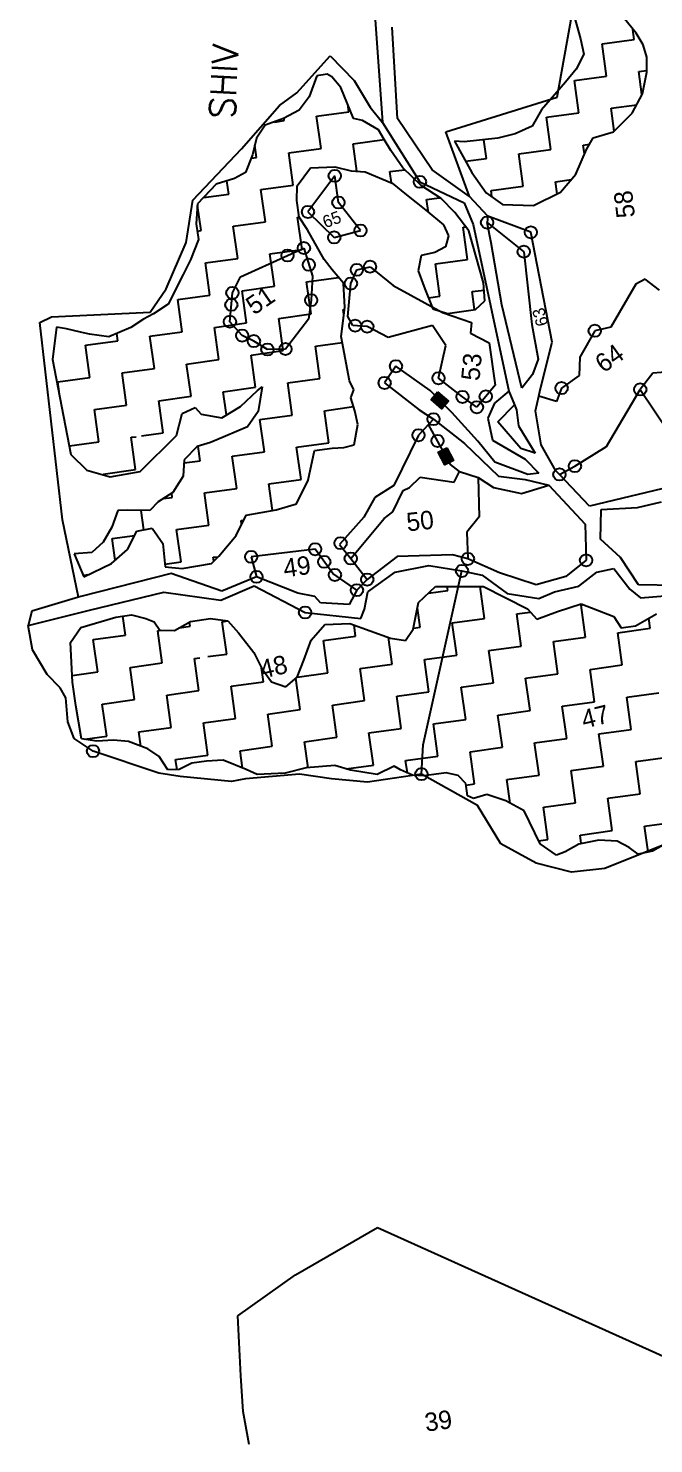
# Model space of a CAD drawing. Header units: metres. Extents: x 319402 to 322645, y 1847838 to 1853811.
# Drawn here: x 321122 to 321751, y 1851669 to 1853093 of the extents above; entities that cross this region are included whole.
import ezdxf

# ---------------------------------------------------------------- set-up
doc = ezdxf.new("R2010")
doc.units = ezdxf.units.M
doc.header["$LTSCALE"] = 0.3
for name, color, linetype in [('OFF', 1, 'Continuous'), ('POLY_HATCH', 12, 'Continuous'), ('POLY_PARCEL', 6, 'Continuous'), ('POLY_ROAD', 30, 'Continuous'), ('TEXT_MAPOUT', 7, 'Continuous'), ('TEXT_PARCEL', 7, 'Continuous'), ('V_BOUND_LINE', 7, 'Continuous')]:
    doc.layers.add(name, color=color, linetype=linetype)
doc.styles.get("Standard").update_dxf_attribs({"font": 'simplex.shx'})
doc.styles.add('TEXT_MAP', font='')
doc.styles.get('TEXT_MAP').set_extended_font_data('Kruti Dev 050')

msp = doc.modelspace()

# ---------------------------------------------------------------- hatches: boundary and pattern name
for points in [[(321537.7, 1852710.2), (321544.2, 1852717.7), (321533.4, 1852727.1), (321526.9, 1852719.6)], [(321540.7, 1852653.6), (321549.5, 1852658.2), (321542.8, 1852670.9), (321534, 1852666.3)]]:
    msp.add_hatch(color=256).paths.add_polyline_path(points)

# ---------------------------------------------------------------- linework, layer by layer
for points in [[(321533.4, 1852727.1), (321544.2, 1852717.7), (321537.7, 1852710.2), (321526.9, 1852719.6)], [(321542.8, 1852670.9), (321549.5, 1852658.2), (321540.7, 1852653.6), (321534, 1852666.3)]]:
    msp.add_lwpolyline(points, close=True)
for centre in [(321429.9, 1852944.4), (321515.6, 1852938.4), (321433.6, 1852917.6), (321403, 1852908.1), (321583.1, 1852897.4), (321429.4, 1852882.5), (321455.8, 1852889.4), (321627.2, 1852887.6), (321398.9, 1852871.8), (321620, 1852868.1), (321382.4, 1852864.3), (321403.9, 1852855), (321465.4, 1852853), (321452.1, 1852849.8), (321327, 1852826.7), (321446.2, 1852836), (321325.9, 1852814.6), (321406.2, 1852819.4), (321324.5, 1852797.7), (321336.8, 1852783.7), (321450.5, 1852793.7), (321462.6, 1852792.7), (321691.4, 1852788.6), (321348.6, 1852778.2), (321362.2, 1852769.7), (321380.4, 1852770.2), (321491.5, 1852752.9), (321534.3, 1852740.8), (321480.1, 1852736.1), (321658.1, 1852730.9), (321737.2, 1852729.6), (321558.4, 1852722), (321572.9, 1852711.6), (321581.8, 1852722.6), (321529.2, 1852699.6), (321514.2, 1852683.5), (321533.3, 1852677.8), (321655.9, 1852644.1), (321671.5, 1852652.4), (321410.2, 1852568.8), (321435.8, 1852574.9), (321345.8, 1852561.2), (321419.4, 1852556.2), (321446, 1852559.5), (321563.9, 1852559.1), (321682.7, 1852557.7), (321351.2, 1852541.1), (321430.1, 1852543), (321557.9, 1852547), (321452.2, 1852527.7), (321462.6, 1852538.3), (321400.1, 1852505.2), (321186.8, 1852365.7), (321517.1, 1852342.7)]:
    msp.add_circle(centre, 6.14)
at = {"layer": 'OFF'}
msp.add_line((321125.1, 1852506.7), (321121.7, 1852492.2), dxfattribs=at)
at = {"layer": 'POLY_HATCH'}
for p, q in [((321668.9, 1853110.9), (321677.2, 1853082.2)), ((321733, 1853087.8), (321721.4, 1853102.2)), ((321740, 1853076), (321733, 1853087.8)), ((321677.2, 1853082.2), (321680.4, 1853066.7)), ((321743.8, 1853063.7), (321740, 1853076)), ((321680.4, 1853066.7), (321672.9, 1853051.8)), ((321743.7, 1853048.8), (321743.8, 1853063.7)), ((321412, 1853045), (321404.2, 1853023.7)), ((321422.4, 1853046.5), (321412, 1853045)), ((321427.1, 1853043.9), (321422.4, 1853046.5)), ((321436, 1853033.4), (321427.1, 1853043.9)), ((321672.9, 1853051.8), (321661.9, 1853038.5)), ((321739.3, 1853026.8), (321743.7, 1853048.8)), ((321448.9, 1853002.1), (321436, 1853033.4)), ((321661.9, 1853038.5), (321638, 1853010.7)), ((321404.2, 1853023.7), (321394.3, 1853010.6)), ((321729.2, 1853007.3), (321739.3, 1853026.8)), ((321378.4, 1853002), (321360.1, 1852995.2)), ((321394.3, 1853010.6), (321378.4, 1853002)), ((321457.7, 1853000.1), (321448.9, 1853002.1)), ((321638, 1853010.7), (321628.5, 1852994.4)), ((321710.4, 1852988.7), (321729.2, 1853007.3)), ((321360.1, 1852995.2), (321351.3, 1852982.2)), ((321473.9, 1852990.6), (321457.7, 1853000.1)), ((321479.6, 1852980.8), (321473.9, 1852990.6)), ((321611.4, 1852986.7), (321593.9, 1852982.2)), ((321628.5, 1852994.4), (321611.4, 1852986.7)), ((321689.9, 1852982.6), (321710.4, 1852988.7)), ((321351.3, 1852982.2), (321347.1, 1852965.6)), ((321486.4, 1852970), (321479.6, 1852980.8)), ((321560.2, 1852978.6), (321550.5, 1852979.4)), ((321550.5, 1852979.4), (321567.7, 1852947.6)), ((321593.9, 1852982.2), (321560.2, 1852978.6)), ((321683, 1852971), (321689.9, 1852982.6)), ((321347.1, 1852965.6), (321340, 1852947.6)), ((321498.4, 1852952.4), (321486.4, 1852970)), ((321672.5, 1852946.1), (321683, 1852971)), ((321340, 1852947.6), (321329.1, 1852941.8)), ((321392, 1852934.5), (321405.6, 1852952.4)), ((321405.6, 1852952.4), (321429.9, 1852953.6)), ((321429.9, 1852953.6), (321446.5, 1852949.5)), ((321446.5, 1852949.5), (321460.6, 1852948.3)), ((321460.6, 1852948.3), (321487.7, 1852937.1)), ((321516.9, 1852934.7), (321498.4, 1852952.4)), ((321567.7, 1852947.6), (321582.2, 1852927.2)), ((321656.9, 1852927.9), (321672.5, 1852946.1)), ((321310.7, 1852936.1), (321292, 1852916.4)), ((321329.1, 1852941.8), (321310.7, 1852936.1)), ((321391.9, 1852919.6), (321392, 1852934.5)), ((321487.7, 1852937.1), (321502.2, 1852925.2)), ((321536.9, 1852921.5), (321516.9, 1852934.7)), ((321292, 1852916.4), (321290.6, 1852896)), ((321394.3, 1852902.8), (321391.9, 1852919.6)), ((321502.2, 1852925.2), (321521.4, 1852909.7)), ((321550.6, 1852907.4), (321536.9, 1852921.5)), ((321582.2, 1852927.2), (321598.8, 1852915.6)), ((321598.8, 1852915.6), (321629.9, 1852914.6)), ((321629.9, 1852914.6), (321656.9, 1852927.9)), ((321402.4, 1852890.1), (321394.3, 1852902.8)), ((321521.4, 1852909.7), (321539.4, 1852895.2)), ((321564.8, 1852889.1), (321550.6, 1852907.4)), ((321290.6, 1852896), (321292.8, 1852880.3)), ((321419.3, 1852860.4), (321402.4, 1852890.1)), ((321539.4, 1852895.2), (321544.2, 1852884.1)), ((321579.6, 1852836.7), (321564.8, 1852889.1)), ((321292.8, 1852880.3), (321284.9, 1852860)), ((321541.4, 1852873), (321530.5, 1852867.3)), ((321544.2, 1852884.1), (321541.4, 1852873)), ((321284.9, 1852860), (321277.3, 1852845.1)), ((321427.2, 1852849.8), (321419.3, 1852860.4)), ((321517, 1852864.3), (321513.8, 1852849)), ((321530.5, 1852867.3), (321517, 1852864.3)), ((321277.3, 1852845.1), (321262.3, 1852815.2)), ((321438.7, 1852836.4), (321427.2, 1852849.8)), ((321513.8, 1852849), (321520.6, 1852830.7)), ((321439.9, 1852812.1), (321438.7, 1852836.4)), ((321520.6, 1852830.7), (321528.7, 1852810.5)), ((321581, 1852818.8), (321579.6, 1852836.7)), ((321571.5, 1852810), (321581, 1852818.8)), ((321247.6, 1852805.7), (321237.7, 1852800.1)), ((321262.3, 1852815.2), (321247.6, 1852805.7)), ((321436.5, 1852782.8), (321439.9, 1852812.1)), ((321528.7, 1852810.5), (321543.2, 1852806.1)), ((321543.2, 1852806.1), (321571.5, 1852810)), ((321150.1, 1852792.3), (321146.1, 1852759.7)), ((321160, 1852790.4), (321150.1, 1852792.3)), ((321174.3, 1852787.1), (321160, 1852790.4)), ((321183.1, 1852785.1), (321174.3, 1852787.1)), ((321224.9, 1852791.9), (321202.7, 1852782.5)), ((321237.7, 1852800.1), (321224.9, 1852791.9)), ((321202.7, 1852782.5), (321183.1, 1852785.1)), ((321444.8, 1852738.1), (321436.5, 1852782.8)), ((321146.1, 1852759.7), (321164.6, 1852664.1)), ((321352.2, 1852728.5), (321357, 1852732.3)), ((321357, 1852732.3), (321353, 1852707.2)), ((321449.2, 1852729.1), (321444.8, 1852738.1)), ((321335.2, 1852712.3), (321352.2, 1852728.5)), ((321446.1, 1852721.2), (321449.2, 1852729.1)), ((321450, 1852707.9), (321446.1, 1852721.2)), ((321270.9, 1852683.1), (321276.4, 1852705.2)), ((321276.4, 1852705.2), (321289.4, 1852711.3)), ((321289.4, 1852711.3), (321295.7, 1852704.7)), ((321295.7, 1852704.7), (321316.5, 1852701.1)), ((321316.5, 1852701.1), (321335.2, 1852712.3)), ((321353, 1852707.2), (321342.3, 1852691.9)), ((321453, 1852694.4), (321450, 1852707.9)), ((321342.3, 1852691.9), (321320.1, 1852682.4)), ((321449.4, 1852673.7), (321453, 1852694.4)), ((321234.3, 1852647.1), (321270.9, 1852683.1)), ((321305, 1852676.1), (321291.7, 1852672.1)), ((321320.1, 1852682.4), (321305, 1852676.1)), ((321439.1, 1852671.2), (321449.4, 1852673.7)), ((321164.6, 1852664.1), (321180.7, 1852648.2)), ((321291.7, 1852672.1), (321278.6, 1852658.6)), ((321403.1, 1852638.4), (321409.6, 1852668.1)), ((321409.6, 1852668.1), (321427.4, 1852670.6)), ((321427.4, 1852670.6), (321439.1, 1852671.2)), ((321180.7, 1852648.2), (321204, 1852641.8)), ((321204, 1852641.8), (321234.3, 1852647.1)), ((321278.6, 1852658.6), (321277.6, 1852642.4)), ((321277.6, 1852642.4), (321267.1, 1852626)), ((321391.4, 1852614.4), (321403.1, 1852638.4)), ((321252.4, 1852616.5), (321243.9, 1852607.9)), ((321267.1, 1852626), (321252.4, 1852616.5)), ((321211.9, 1852607.7), (321205.7, 1852590.9)), ((321221.5, 1852608), (321211.9, 1852607.7)), ((321243.9, 1852607.9), (321221.5, 1852608)), ((321330.7, 1852582.6), (321340.7, 1852603.1)), ((321340.7, 1852603.1), (321370.9, 1852608.4)), ((321370.9, 1852608.4), (321391.4, 1852614.4)), ((321205.7, 1852590.9), (321197.1, 1852575.8)), ((321230.8, 1852586.9), (321246.4, 1852590.1)), ((321246.4, 1852590.1), (321257.1, 1852574.5)), ((321197.1, 1852575.8), (321185.7, 1852565.7)), ((321221.6, 1852568.5), (321230.8, 1852586.9)), ((321257.1, 1852574.5), (321259.2, 1852551.3)), ((321313.3, 1852562), (321330.7, 1852582.6)), ((321185.7, 1852565.7), (321167.8, 1852564.3)), ((321167.8, 1852564.3), (321177.4, 1852541.1)), ((321205.4, 1852554.6), (321221.6, 1852568.5)), ((321305.8, 1852554.6), (321313.3, 1852562)), ((321177.4, 1852541.1), (321205.4, 1852554.6)), ((321259.2, 1852551.3), (321276.6, 1852549.5)), ((321276.6, 1852549.5), (321305.8, 1852554.6)), ((321514.2, 1852515.3), (321531.4, 1852531.4)), ((321531.4, 1852531.4), (321579.5, 1852531.2)), ((321579.5, 1852531.2), (321623.8, 1852508.8)), ((321209.8, 1852500.6), (321225.5, 1852502.8)), ((321225.5, 1852502.8), (321239.8, 1852499.1)), ((321508.8, 1852488.3), (321514.2, 1852515.3)), ((321623.8, 1852508.8), (321633.2, 1852498.6)), ((321633.2, 1852498.6), (321653.9, 1852506.1)), ((321653.9, 1852506.1), (321677.9, 1852514)), ((321677.9, 1852514), (321710.5, 1852501.3)), ((321732.5, 1852491.8), (321753.7, 1852503.9)), ((321164.2, 1852474.9), (321174.7, 1852490.1)), ((321174.7, 1852490.1), (321209.8, 1852500.6)), ((321239.8, 1852499.1), (321248.2, 1852495.7)), ((321248.2, 1852495.7), (321254, 1852487.3)), ((321268.9, 1852487.1), (321284.8, 1852496.2)), ((321284.8, 1852496.2), (321304.9, 1852499)), ((321304.9, 1852499), (321322.4, 1852496.8)), ((321322.4, 1852496.8), (321333.2, 1852484.6)), ((321406.2, 1852477.5), (321420.1, 1852493.2)), ((321420.1, 1852493.2), (321445.1, 1852494.3)), ((321445.1, 1852494.3), (321486, 1852479.4)), ((321501.2, 1852477), (321508.8, 1852488.3)), ((321710.5, 1852501.3), (321717.9, 1852489.8)), ((321717.9, 1852489.8), (321732.5, 1852491.8)), ((321166.3, 1852435.2), (321164.2, 1852474.9)), ((321254, 1852487.3), (321268.9, 1852487.1)), ((321333.2, 1852484.6), (321348.5, 1852465)), ((321398.8, 1852457.1), (321406.2, 1852477.5)), ((321486, 1852479.4), (321501.2, 1852477)), ((321348.5, 1852465), (321356.5, 1852449)), ((321356.5, 1852449), (321366.3, 1852435.5)), ((321392, 1852440.2), (321398.8, 1852457.1)), ((321169.5, 1852411.7), (321166.3, 1852435.2)), ((321366.3, 1852435.5), (321380.7, 1852430.6)), ((321380.7, 1852430.6), (321392, 1852440.2)), ((321175.3, 1852378.2), (321169.5, 1852411.7)), ((321190.5, 1852375.7), (321175.3, 1852378.2)), ((321207.5, 1852376.9), (321190.5, 1852375.7)), ((321222.5, 1852375.6), (321207.5, 1852376.9)), ((321241.9, 1852368), (321222.5, 1852375.6)), ((321253.2, 1852360.4), (321241.9, 1852368)), ((321262, 1852346.8), (321253.2, 1852360.4)), ((321273.3, 1852347.2), (321262, 1852346.8)), ((321286.2, 1852353.5), (321273.3, 1852347.2)), ((321300.8, 1852355.6), (321286.2, 1852353.5)), ((321317.7, 1852356.8), (321300.8, 1852355.6)), ((321340.8, 1852347.4), (321317.7, 1852356.8)), ((321351.8, 1852342.1), (321340.8, 1852347.4)), ((321401.2, 1852348.9), (321380.2, 1852343.7)), ((321430.1, 1852351.4), (321401.2, 1852348.9)), ((321445.6, 1852346.7), (321430.1, 1852351.4)), ((321472.5, 1852342.4), (321445.6, 1852346.7)), ((321489.7, 1852350.5), (321472.5, 1852342.4)), ((321495.9, 1852346.8), (321489.7, 1852350.5)), ((321508, 1852341.6), (321495.9, 1852346.8)), ((321380.2, 1852343.7), (321351.8, 1852342.1)), ((321519.6, 1852340.9), (321508, 1852341.6)), ((321529.7, 1852342.3), (321519.6, 1852340.9)), ((321542, 1852344), (321529.7, 1852342.3)), ((321553.9, 1852341.1), (321542, 1852344)), ((321561.8, 1852333.1), (321553.9, 1852341.1)), ((321563.5, 1852320.7), (321561.8, 1852333.1)), ((321569.6, 1852318.1), (321563.5, 1852320.7)), ((321582.8, 1852322.3), (321569.6, 1852318.1)), ((321602, 1852315.8), (321582.8, 1852322.3)), ((321620.5, 1852305.8), (321602, 1852315.8)), ((321636.5, 1852272.6), (321620.5, 1852305.8)), ((321695.5, 1852276.1), (321675.4, 1852272.2)), ((321713.9, 1852275.3), (321695.5, 1852276.1)), ((321726.2, 1852269), (321713.9, 1852275.3)), ((321768.7, 1852276), (321749.6, 1852265.3)), ((321653, 1852261.1), (321636.5, 1852272.6)), ((321661.6, 1852264.6), (321653, 1852261.1)), ((321675.4, 1852272.2), (321661.6, 1852264.6)), ((321735.1, 1852262.2), (321726.2, 1852269)), ((321749.6, 1852265.3), (321735.1, 1852262.2))]:
    msp.add_line(p, q, dxfattribs=at)
at = {"layer": 'POLY_HATCH', "linetype": 'Continuous'}
for p, q in [((321731.2, 1853081.6), (321729.8, 1853091.7)), ((321698.8, 1853077.1), (321731.2, 1853081.6)), ((321703.3, 1853044.7), (321698.8, 1853077.1)), ((321685.9, 1853042.3), (321703.3, 1853044.7)), ((321735.7, 1853049.2), (321743.7, 1853050.3)), ((321738.9, 1853026.1), (321735.7, 1853049.2)), ((321670.9, 1853040.3), (321685.9, 1853042.3)), ((321675.4, 1853007.8), (321670.9, 1853040.3)), ((321444, 1853008.9), (321443, 1853016.4)), ((321707.8, 1853012.3), (321733.7, 1853015.9)), ((321379.2, 1852999.9), (321378.9, 1853002.2)), ((321411.6, 1853004.4), (321444, 1853008.9)), ((321416.1, 1852972), (321411.6, 1853004.4)), ((321643, 1853003.4), (321675.4, 1853007.8)), ((321647.4, 1852971), (321643, 1853003.4)), ((321711, 1852989.2), (321707.8, 1853012.3)), ((321369.2, 1852998.5), (321379.2, 1852999.9)), ((321351.3, 1852963), (321349.6, 1852975.4)), ((321448.5, 1852976.5), (321479.6, 1852980.8)), ((321452.3, 1852949), (321448.5, 1852976.5)), ((321582.6, 1852962), (321580, 1852980.7)), ((321679.8, 1852975.4), (321686.1, 1852976.3)), ((321681.1, 1852966.5), (321679.8, 1852975.4)), ((321345.8, 1852962.3), (321351.3, 1852963)), ((321383.7, 1852967.5), (321416.1, 1852972)), ((321388.2, 1852935.1), (321383.7, 1852967.5)), ((321561.5, 1852959.1), (321582.6, 1852962)), ((321615, 1852966.5), (321647.4, 1852971)), ((321619.5, 1852934.1), (321615, 1852966.5)), ((321485.4, 1852948.6), (321500.3, 1852950.6)), ((321486.9, 1852937.4), (321485.4, 1852948.6)), ((321323.3, 1852926.1), (321321.5, 1852939.4)), ((321355.7, 1852930.6), (321388.2, 1852935.1)), ((321360.2, 1852898.2), (321355.7, 1852930.6)), ((321587.1, 1852929.6), (321619.5, 1852934.1)), ((321588, 1852923.2), (321587.1, 1852929.6)), ((321651.9, 1852938.5), (321667.9, 1852940.8)), ((321653.6, 1852926.3), (321651.9, 1852938.5)), ((321297.9, 1852922.6), (321323.3, 1852926.1)), ((321522.3, 1852920.6), (321535.4, 1852922.4)), ((321524.1, 1852907.6), (321522.3, 1852920.6)), ((321295.4, 1852889.3), (321291.9, 1852914.6)), ((321392.6, 1852902.7), (321394.3, 1852902.9)), ((321397.1, 1852870.3), (321392.6, 1852902.7)), ((321291.6, 1852888.7), (321295.4, 1852889.3)), ((321327.8, 1852893.7), (321360.2, 1852898.2)), ((321332.3, 1852861.3), (321327.8, 1852893.7)), ((321559.2, 1852892.7), (321561.7, 1852893.1)), ((321563.6, 1852860.3), (321559.2, 1852892.7)), ((321299.9, 1852856.8), (321332.3, 1852861.3)), ((321364.7, 1852865.8), (321397.1, 1852870.3)), ((321369.2, 1852833.4), (321364.7, 1852865.8)), ((321531.2, 1852855.8), (321563.6, 1852860.3)), ((321304.4, 1852824.4), (321299.9, 1852856.8)), ((321535.7, 1852823.4), (321531.2, 1852855.8)), ((321336.8, 1852828.9), (321369.2, 1852833.4)), ((321401.6, 1852837.9), (321433.6, 1852842.3)), ((321406.1, 1852805.5), (321401.6, 1852837.9)), ((321272, 1852820), (321304.4, 1852824.4)), ((321276.4, 1852787.5), (321272, 1852820)), ((321341.3, 1852796.5), (321336.8, 1852828.9)), ((321524.2, 1852821.8), (321535.7, 1852823.4)), ((321568.1, 1852827.9), (321580.1, 1852829.5)), ((321570.6, 1852809.9), (321568.1, 1852827.9)), ((321373.7, 1852801), (321406.1, 1852805.5)), ((321438.5, 1852810), (321439.7, 1852810.1)), ((321439.1, 1852805.4), (321438.5, 1852810)), ((321244, 1852783.1), (321276.4, 1852787.5)), ((321308.9, 1852792), (321341.3, 1852796.5)), ((321313.3, 1852759.6), (321308.9, 1852792)), ((321378.2, 1852768.6), (321373.7, 1852801)), ((321179.2, 1852774.1), (321211.6, 1852778.6)), ((321183.7, 1852741.7), (321179.2, 1852774.1)), ((321211.6, 1852778.6), (321210.6, 1852785.8)), ((321248.5, 1852750.7), (321244, 1852783.1)), ((321410.6, 1852773.1), (321437.6, 1852776.8)), ((321415, 1852740.7), (321410.6, 1852773.1)), ((321280.9, 1852755.1), (321313.3, 1852759.6)), ((321345.7, 1852764.1), (321378.2, 1852768.6)), ((321350.2, 1852731.7), (321345.7, 1852764.1)), ((321216.1, 1852746.2), (321248.5, 1852750.7)), ((321220.6, 1852713.8), (321216.1, 1852746.2)), ((321285.4, 1852722.7), (321280.9, 1852755.1)), ((321151.3, 1852737.2), (321183.7, 1852741.7)), ((321153.4, 1852722.3), (321151.3, 1852737.2)), ((321317.8, 1852727.2), (321350.2, 1852731.7)), ((321382.6, 1852736.2), (321415, 1852740.7)), ((321387.1, 1852703.8), (321382.6, 1852736.2)), ((321253, 1852718.2), (321285.4, 1852722.7)), ((321257.5, 1852685.8), (321253, 1852718.2)), ((321321, 1852703.9), (321317.8, 1852727.2)), ((321188.2, 1852709.3), (321220.6, 1852713.8)), ((321192.7, 1852676.9), (321188.2, 1852709.3)), ((321354.7, 1852699.3), (321387.1, 1852703.8)), ((321419.5, 1852708.2), (321448.7, 1852712.3)), ((321424, 1852675.8), (321419.5, 1852708.2)), ((321359.2, 1852666.9), (321354.7, 1852699.3)), ((321163, 1852672.8), (321192.7, 1852676.9)), ((321225.1, 1852681.4), (321230.1, 1852682)), ((321229.6, 1852648.9), (321225.1, 1852681.4)), ((321235.6, 1852682.8), (321257.5, 1852685.8)), ((321391.6, 1852671.4), (321424, 1852675.8)), ((321294.4, 1852657.9), (321292.4, 1852672.3)), ((321326.8, 1852662.4), (321359.2, 1852666.9)), ((321331.3, 1852630), (321326.8, 1852662.4)), ((321396.1, 1852638.9), (321391.6, 1852671.4)), ((321197.1, 1852644.5), (321229.6, 1852648.9)), ((321278.4, 1852655.7), (321294.4, 1852657.9)), ((321197.3, 1852643.7), (321197.1, 1852644.5)), ((321363.7, 1852634.5), (321396.1, 1852638.9)), ((321367.4, 1852607.8), (321363.7, 1852634.5)), ((321257.4, 1852619.8), (321266.4, 1852621)), ((321266.4, 1852621), (321265.9, 1852625.3)), ((321298.9, 1852625.5), (321331.3, 1852630)), ((321303.3, 1852593.1), (321298.9, 1852625.5)), ((321237.9, 1852588.4), (321235.2, 1852607.9)), ((321270.9, 1852588.6), (321303.3, 1852593.1)), ((321275.4, 1852556.2), (321270.9, 1852588.6)), ((321335.7, 1852597.6), (321338.2, 1852597.9)), ((321336.2, 1852594), (321335.7, 1852597.6)), ((321206.1, 1852579.6), (321228.8, 1852582.8)), ((321209.1, 1852557.8), (321206.1, 1852579.6)), ((321307.8, 1852560.7), (321312.6, 1852561.3)), ((321308.3, 1852557.1), (321307.8, 1852560.7)), ((321259, 1852553.9), (321275.4, 1852556.2)), ((321178.2, 1852542.8), (321181.9, 1852543.3)), ((321178.3, 1852541.6), (321178.2, 1852542.8)), ((321543.6, 1852527.2), (321543.1, 1852531.4)), ((321580.5, 1852499.3), (321576.1, 1852531.2)), ((321524.1, 1852524.5), (321543.6, 1852527.2)), ((321515.7, 1852490.3), (321513.1, 1852509.5)), ((321612.9, 1852503.8), (321626.6, 1852505.7)), ((321617.4, 1852471.4), (321612.9, 1852503.8)), ((321677.8, 1852512.7), (321680.2, 1852513.1)), ((321682.2, 1852480.3), (321677.8, 1852512.7)), ((321219.6, 1852482.4), (321216.9, 1852501.6)), ((321273.8, 1852489.9), (321284.4, 1852491.4)), ((321284.4, 1852491.4), (321283.8, 1852495.6)), ((321316.8, 1852495.9), (321322.5, 1852496.7)), ((321321.3, 1852463.4), (321316.8, 1852495.9)), ((321450.9, 1852481.4), (321449.3, 1852492.8)), ((321509, 1852489.4), (321515.7, 1852490.3)), ((321548.1, 1852494.8), (321580.5, 1852499.3)), ((321552.6, 1852462.4), (321548.1, 1852494.8)), ((321714.7, 1852484.8), (321747.1, 1852489.3)), ((321747.1, 1852489.3), (321745.7, 1852499.3)), ((321187.1, 1852477.9), (321219.6, 1852482.4)), ((321191.6, 1852445.5), (321187.1, 1852477.9)), ((321252, 1852486.9), (321255, 1852487.3)), ((321256.4, 1852454.5), (321252, 1852486.9)), ((321418.5, 1852476.9), (321450.9, 1852481.4)), ((321423, 1852444.5), (321418.5, 1852476.9)), ((321487.8, 1852453.4), (321484.1, 1852480.1)), ((321649.8, 1852475.9), (321682.2, 1852480.3)), ((321654.3, 1852443.4), (321649.8, 1852475.9)), ((321719.1, 1852452.4), (321714.7, 1852484.8)), ((321288.9, 1852459), (321294.2, 1852459.7)), ((321302.3, 1852460.8), (321321.3, 1852463.4)), ((321520.2, 1852457.9), (321552.6, 1852462.4)), ((321585, 1852466.9), (321617.4, 1852471.4)), ((321589.5, 1852434.5), (321585, 1852466.9)), ((321165.9, 1852442), (321191.6, 1852445.5)), ((321224, 1852450), (321256.4, 1852454.5)), ((321228.5, 1852417.6), (321224, 1852450)), ((321293.3, 1852426.6), (321288.9, 1852459)), ((321358.2, 1852435.5), (321356.2, 1852449.4)), ((321455.4, 1852449), (321487.8, 1852453.4)), ((321459.9, 1852416.6), (321455.4, 1852449)), ((321524.7, 1852425.5), (321520.2, 1852457.9)), ((321686.7, 1852447.9), (321719.1, 1852452.4)), ((321691.2, 1852415.5), (321686.7, 1852447.9)), ((321325.7, 1852431), (321358.2, 1852435.5)), ((321395, 1852407.6), (321390.7, 1852439.1)), ((321392, 1852440.2), (321423, 1852444.5)), ((321557.1, 1852430), (321589.5, 1852434.5)), ((321621.9, 1852439), (321654.3, 1852443.4)), ((321626.4, 1852406.6), (321621.9, 1852439)), ((321196.1, 1852413.1), (321228.5, 1852417.6)), ((321260.9, 1852422.1), (321293.3, 1852426.6)), ((321265.4, 1852389.7), (321260.9, 1852422.1)), ((321330.2, 1852398.6), (321325.7, 1852431)), ((321492.3, 1852421), (321524.7, 1852425.5)), ((321496.8, 1852388.6), (321492.3, 1852421)), ((321561.6, 1852397.6), (321557.1, 1852430)), ((321723.6, 1852420), (321756, 1852424.5)), ((321728.1, 1852387.6), (321723.6, 1852420)), ((321200.6, 1852380.7), (321196.1, 1852413.1)), ((321362.6, 1852403.1), (321395, 1852407.6)), ((321367.1, 1852370.7), (321362.6, 1852403.1)), ((321427.5, 1852412.1), (321459.9, 1852416.6)), ((321431.9, 1852379.7), (321427.5, 1852412.1)), ((321594, 1852402.1), (321626.4, 1852406.6)), ((321658.8, 1852411), (321691.2, 1852415.5)), ((321663.3, 1852378.6), (321658.8, 1852411)), ((321233, 1852385.2), (321265.4, 1852389.7)), ((321297.8, 1852394.1), (321330.2, 1852398.6)), ((321302.3, 1852361.7), (321297.8, 1852394.1)), ((321464.3, 1852384.1), (321496.8, 1852388.6)), ((321529.2, 1852393.1), (321561.6, 1852397.6)), ((321533.6, 1852360.7), (321529.2, 1852393.1)), ((321598.5, 1852369.7), (321594, 1852402.1)), ((321178.6, 1852377.7), (321200.6, 1852380.7)), ((321235, 1852370.7), (321233, 1852385.2)), ((321399.5, 1852375.2), (321431.9, 1852379.7)), ((321403.1, 1852349.1), (321399.5, 1852375.2)), ((321468.8, 1852351.7), (321464.3, 1852384.1)), ((321630.9, 1852374.1), (321663.3, 1852378.6)), ((321635.4, 1852341.7), (321630.9, 1852374.1)), ((321695.7, 1852383.1), (321728.1, 1852387.6)), ((321700.2, 1852350.7), (321695.7, 1852383.1)), ((321269.9, 1852357.3), (321302.3, 1852361.7)), ((321334.7, 1852366.2), (321367.1, 1852370.7)), ((321337.1, 1852348.9), (321334.7, 1852366.2)), ((321501.2, 1852356.2), (321533.6, 1852360.7)), ((321566.1, 1852365.2), (321598.5, 1852369.7)), ((321570.5, 1852332.8), (321566.1, 1852365.2)), ((321271.3, 1852347.1), (321269.9, 1852357.3)), ((321441.5, 1852348), (321468.8, 1852351.7)), ((321503, 1852343.8), (321501.2, 1852356.2)), ((321667.8, 1852346.2), (321700.2, 1852350.7)), ((321672.2, 1852313.8), (321667.8, 1852346.2)), ((321732.6, 1852355.2), (321765, 1852359.7)), ((321737.1, 1852322.8), (321732.6, 1852355.2)), ((321562, 1852331.6), (321570.5, 1852332.8)), ((321602.9, 1852337.3), (321635.4, 1852341.7)), ((321606.2, 1852313.5), (321602.9, 1852337.3)), ((321704.7, 1852318.3), (321737.1, 1852322.8)), ((321709.1, 1852285.9), (321704.7, 1852318.3)), ((321639.8, 1852309.3), (321672.2, 1852313.8)), ((321644.3, 1852276.9), (321639.8, 1852309.3)), ((321741.5, 1852290.4), (321774, 1852294.8)), ((321745.1, 1852264.4), (321741.5, 1852290.4)), ((321635, 1852275.6), (321644.3, 1852276.9)), ((321676.7, 1852281.4), (321709.1, 1852285.9)), ((321677.9, 1852272.7), (321676.7, 1852281.4))]:
    msp.add_line(p, q, dxfattribs=at)
at = {"layer": 'POLY_PARCEL'}
for p, q in [((321653.5, 1853023.6), (321668.5, 1853105.7)), ((321541.7, 1852988.6), (321653.5, 1853023.6)), ((321565.5, 1852923.7), (321541.7, 1852988.6)), ((321429.9, 1852944.4), (321403, 1852908.1)), ((321433.6, 1852917.6), (321429.9, 1852944.4)), ((321455.8, 1852889.4), (321433.6, 1852917.6)), ((321403, 1852908.1), (321429.4, 1852882.5)), ((321429.4, 1852882.5), (321455.8, 1852889.4)), ((321335.2, 1852842.8), (321382.4, 1852864.3)), ((321382.4, 1852864.3), (321398.9, 1852871.8)), ((321398.9, 1852871.8), (321407.4, 1852843.6)), ((321446.2, 1852836), (321452.1, 1852849.8)), ((321452.1, 1852849.8), (321465.4, 1852853)), ((321465.4, 1852853), (321488.8, 1852834.1)), ((321327, 1852826.7), (321335.2, 1852842.8)), ((321407.4, 1852843.6), (321406.2, 1852819.4)), ((321443, 1852803), (321446.2, 1852836)), ((321488.8, 1852834.1), (321538.2, 1852807)), ((321732.6, 1852835.3), (321707.7, 1852792.1)), ((321742, 1852840.3), (321732.6, 1852835.3)), ((321756.7, 1852829.4), (321742, 1852840.3)), ((321324.5, 1852797.7), (321327, 1852826.7)), ((321406.2, 1852819.4), (321403.6, 1852800.1)), ((321448.1, 1852793.9), (321443, 1852803)), ((321538.2, 1852807), (321567.6, 1852796.8)), ((321336.8, 1852783.7), (321324.5, 1852797.7)), ((321403.6, 1852800.1), (321380.4, 1852770.2)), ((321462.6, 1852792.7), (321448.1, 1852793.9)), ((321483.7, 1852781.9), (321462.6, 1852792.7)), ((321528.3, 1852793.9), (321483.7, 1852781.9)), ((321541.5, 1852773.6), (321528.3, 1852793.9)), ((321567.6, 1852796.8), (321566.5, 1852786.2)), ((321691.4, 1852788.6), (321676.4, 1852762.1)), ((321707.7, 1852792.1), (321691.4, 1852788.6)), ((321348.6, 1852778.2), (321336.8, 1852783.7)), ((321362.2, 1852769.7), (321348.6, 1852778.2)), ((321534.3, 1852740.8), (321541.5, 1852773.6)), ((321566.5, 1852786.2), (321585.4, 1852776.5)), ((321585.4, 1852776.5), (321591.3, 1852733.7)), ((321380.4, 1852770.2), (321362.2, 1852769.7)), ((321676.4, 1852762.1), (321675.6, 1852743.7)), ((321749.9, 1852746), (321737.2, 1852729.6)), ((321837.7, 1852752.8), (321749.9, 1852746)), ((321558.4, 1852722), (321534.3, 1852740.8)), ((321591.3, 1852733.7), (321581.8, 1852722.6)), ((321658.1, 1852730.9), (321652.9, 1852717.3)), ((321675.6, 1852743.7), (321658.1, 1852730.9)), ((321572.9, 1852711.6), (321558.4, 1852722)), ((321581.8, 1852722.6), (321572.9, 1852711.6)), ((321652.9, 1852717.3), (321635.1, 1852722.9)), ((321703.2, 1852672.3), (321737.2, 1852729.6)), ((321737.2, 1852729.6), (321766.1, 1852686.5)), ((321524.3, 1852694.4), (321514.2, 1852683.5)), ((321529.2, 1852699.6), (321524.3, 1852694.4)), ((321546.2, 1852654.1), (321524.3, 1852694.4)), ((321514.2, 1852683.5), (321489.2, 1852633.1)), ((321671.5, 1852652.4), (321703.2, 1852672.3)), ((321555.4, 1852646.9), (321546.2, 1852654.1)), ((321550, 1852636.3), (321555.4, 1852646.9)), ((321555.4, 1852646.9), (321574.1, 1852641)), ((321655.9, 1852644.1), (321671.5, 1852652.4)), ((321489.2, 1852633.1), (321470.4, 1852620.8)), ((321498.7, 1852628), (321505.2, 1852630.8)), ((321505.2, 1852630.8), (321515.7, 1852641.4)), ((321515.7, 1852641.4), (321550, 1852636.3)), ((321574.1, 1852641), (321575.3, 1852601.4)), ((321574.1, 1852641), (321589.5, 1852630.8)), ((321589.5, 1852630.8), (321617.7, 1852624.9)), ((321617.7, 1852624.9), (321645.4, 1852633.4)), ((321470.4, 1852620.8), (321459.1, 1852601)), ((321488.3, 1852606.3), (321498.7, 1852628)), ((321479.5, 1852599.9), (321488.3, 1852606.3)), ((321459.1, 1852601), (321434.6, 1852573.5)), ((321446, 1852559.5), (321479.5, 1852599.9)), ((321575.3, 1852601.4), (321562.8, 1852586)), ((321434.6, 1852573.5), (321446, 1852559.5)), ((321562.8, 1852586), (321563.9, 1852559.1)), ((321410.2, 1852568.8), (321345.8, 1852561.2)), ((321345.8, 1852561.2), (321351.2, 1852541.1)), ((321427.9, 1852544.5), (321410.2, 1852568.8)), ((321446, 1852559.5), (321462.6, 1852538.3)), ((321518.8, 1852372), (321557.9, 1852547)), ((321452.2, 1852527.7), (321427.9, 1852544.5)), ((321517.1, 1852342.7), (321518.8, 1852372))]:
    msp.add_line(p, q, dxfattribs=at)
at = {"layer": 'POLY_ROAD'}
for p, q in [((321493.1, 1853002.2), (321487.7, 1853093.8)), ((321528, 1852950.3), (321493.1, 1853002.2)), ((321478, 1852998.2), (321515.6, 1852938.4)), ((321565.5, 1852923.7), (321528, 1852950.3)), ((321515.6, 1852938.4), (321560, 1852917.2)), ((321560, 1852917.2), (321569.3, 1852895.5)), ((321583.8, 1852903.9), (321565.5, 1852923.7)), ((321583.8, 1852903.9), (321583.1, 1852897.4)), ((321627.2, 1852887.6), (321583.8, 1852903.9)), ((321569.3, 1852895.5), (321605, 1852727.8)), ((321583.1, 1852897.4), (321620, 1852868.1)), ((321587.2, 1852877), (321583.1, 1852897.4)), ((321648.5, 1852777.2), (321627.2, 1852887.6)), ((321598, 1852814.8), (321587.2, 1852877)), ((321620, 1852868.1), (321628.2, 1852794.8)), ((321618.2, 1852730.9), (321598, 1852814.8)), ((321628.2, 1852794.8), (321634.6, 1852760)), ((321636.4, 1852729), (321648.5, 1852777.2)), ((321634.6, 1852760), (321628.8, 1852744.5)), ((321491.5, 1852752.9), (321480.1, 1852736.1)), ((321525.8, 1852728.4), (321491.5, 1852752.9)), ((321628.8, 1852744.5), (321618.2, 1852730.9)), ((321480.1, 1852736.1), (321514.8, 1852709)), ((321547.7, 1852706.5), (321525.8, 1852728.4)), ((321605, 1852727.8), (321590.7, 1852715.7)), ((321605, 1852727.8), (321610.6, 1852714)), ((321631.9, 1852708), (321635.1, 1852722.9)), ((321635.1, 1852722.9), (321636.4, 1852729)), ((321514.8, 1852709), (321529.2, 1852699.6)), ((321573.7, 1852677.6), (321547.7, 1852706.5)), ((321590.7, 1852715.7), (321583.9, 1852700.7)), ((321593.9, 1852697), (321610.6, 1852714)), ((321610.6, 1852714), (321612.7, 1852709.2)), ((321612.7, 1852709.2), (321614.6, 1852692.9)), ((321637.6, 1852673.8), (321631.9, 1852708)), ((321529.2, 1852699.6), (321560.3, 1852675.2)), ((321583.9, 1852700.7), (321588.5, 1852678.4)), ((321617.1, 1852670.3), (321593.9, 1852697)), ((321614.6, 1852692.9), (321631.5, 1852665.3)), ((321560.3, 1852675.2), (321594.5, 1852642.3)), ((321590.9, 1852656.5), (321573.7, 1852677.6)), ((321588.5, 1852678.4), (321621.4, 1852659.4)), ((321652.4, 1852647.8), (321637.6, 1852673.8)), ((321631.5, 1852665.3), (321617.1, 1852670.3)), ((321621.4, 1852659.4), (321635.2, 1852645.4)), ((321624.2, 1852643.9), (321590.9, 1852656.5)), ((321635.2, 1852645.4), (321624.2, 1852643.9)), ((321655.9, 1852644.1), (321652.4, 1852647.8)), ((321594.5, 1852642.3), (321621.4, 1852639)), ((321621.4, 1852639), (321645.4, 1852633.4)), ((321645.4, 1852633.4), (321681.8, 1852593.9)), ((321686.3, 1852612.3), (321655.9, 1852644.1)), ((321775.5, 1852633.6), (321686.3, 1852612.3)), ((321734.4, 1852610.7), (321758.7, 1852616.6)), ((321697.3, 1852578.8), (321697.9, 1852608.8)), ((321697.9, 1852608.8), (321734.4, 1852610.7)), ((321681.8, 1852593.9), (321682.7, 1852557.7)), ((321717.4, 1852560.6), (321697.3, 1852578.8)), ((321492.8, 1852561.4), (321462.6, 1852538.3)), ((321548.3, 1852563.3), (321492.8, 1852561.4)), ((321563.9, 1852559.1), (321548.3, 1852563.3)), ((321735.5, 1852533.1), (321717.4, 1852560.6)), ((321463.3, 1852526.1), (321490.8, 1852545.8)), ((321490.8, 1852545.8), (321524.7, 1852552.4)), ((321524.7, 1852552.4), (321557.9, 1852547)), ((321557.9, 1852547), (321560.9, 1852546.6)), ((321560.9, 1852546.6), (321578.3, 1852542.6)), ((321595.5, 1852545), (321563.9, 1852559.1)), ((321632.6, 1852532.9), (321595.5, 1852545)), ((321682.7, 1852557.7), (321662.3, 1852541.5)), ((321675.4, 1852531.8), (321693.6, 1852545.8)), ((321693.6, 1852545.8), (321710.6, 1852549.4)), ((321710.6, 1852549.4), (321726.6, 1852528.7)), ((321265.3, 1852544.5), (321174.5, 1852521.2)), ((321316.5, 1852526.8), (321265.3, 1852544.5)), ((321315.5, 1852517.7), (321349, 1852531.9)), ((321351.2, 1852541.1), (321316.5, 1852526.8)), ((321349, 1852531.9), (321400.1, 1852505.2)), ((321392.7, 1852524.6), (321351.2, 1852541.1)), ((321462.6, 1852538.3), (321452.2, 1852527.7)), ((321578.3, 1852542.6), (321603.4, 1852524.4)), ((321662.3, 1852541.5), (321632.6, 1852532.9)), ((321651.1, 1852525.9), (321675.4, 1852531.8)), ((321773.1, 1852532.5), (321735.5, 1852533.1)), ((321174.5, 1852521.2), (321172.3, 1852520.5)), ((321183.3, 1852507.7), (321258, 1852525.7)), ((321258, 1852525.7), (321315.5, 1852517.7)), ((321410, 1852521.3), (321392.7, 1852524.6)), ((321415.7, 1852515), (321410, 1852521.3)), ((321452.2, 1852527.7), (321444.3, 1852513.3)), ((321459.7, 1852508.4), (321463.3, 1852526.1)), ((321603.4, 1852524.4), (321635.1, 1852519.2)), ((321635.1, 1852519.2), (321651.1, 1852525.9)), ((321726.6, 1852528.7), (321737.6, 1852520.1)), ((321737.6, 1852520.1), (321782.7, 1852523.7)), ((321121.7, 1852492.2), (321183.3, 1852507.7)), ((321400.1, 1852505.2), (321456.2, 1852499)), ((321444.3, 1852513.3), (321415.7, 1852515)), ((321456.2, 1852499), (321459.7, 1852508.4))]:
    msp.add_line(p, q, dxfattribs=at)
at = {"layer": 'V_BOUND_LINE'}
for p, q in [((321457.5, 1853289.7), (321478, 1852998.2)), ((321391.7, 1853027.9), (321425.2, 1853065.2)), ((321425.2, 1853065.2), (321449.5, 1853040.2)), ((321449.5, 1853040.2), (321465.5, 1853013.6)), ((321336, 1852971.7), (321374.5, 1853015)), ((321374.5, 1853015), (321391.7, 1853027.9)), ((321465.5, 1853013.6), (321478, 1852998.2)), ((321287.2, 1852919.9), (321336, 1852971.7)), ((321280.4, 1852877.2), (321287.2, 1852919.9)), ((321260.2, 1852830.7), (321280.4, 1852877.2)), ((321244.4, 1852807.4), (321260.2, 1852830.7)), ((321133.4, 1852796.8), (321144.9, 1852802.7)), ((321144.9, 1852802.7), (321244.4, 1852807.4)), ((321156.1, 1852598.4), (321133.4, 1852796.8)), ((321172.3, 1852520.5), (321156.1, 1852598.4)), ((321172.3, 1852520.5), (321125.1, 1852506.7)), ((321126, 1852467.7), (321121.7, 1852492.2)), ((321140.8, 1852442.9), (321126, 1852467.7)), ((321153.9, 1852429.3), (321140.8, 1852442.9)), ((321159.4, 1852419.5), (321153.9, 1852429.3)), ((321161.5, 1852395.3), (321159.4, 1852419.5)), ((321167.9, 1852378.4), (321161.5, 1852395.3)), ((321186.8, 1852365.7), (321167.9, 1852378.4)), ((321253, 1852343.6), (321186.8, 1852365.7)), ((321274.3, 1852340.4), (321253, 1852343.6)), ((321326.2, 1852335.1), (321274.3, 1852340.4)), ((321340, 1852337.9), (321326.2, 1852335.1)), ((321394.4, 1852342.6), (321340, 1852337.9)), ((321426.5, 1852337.9), (321394.4, 1852342.6)), ((321462.7, 1852334.7), (321426.5, 1852337.9)), ((321517.1, 1852342.7), (321462.7, 1852334.7)), ((321573.6, 1852311.2), (321517.1, 1852342.7)), ((321596.9, 1852272.6), (321573.6, 1852311.2)), ((321775.9, 1852277.7), (321701.5, 1852247.7)), ((321632.5, 1852253.1), (321596.9, 1852272.6)), ((321668.1, 1852244.1), (321632.5, 1852253.1)), ((321701.5, 1852247.7), (321668.1, 1852244.1)), ((321390.3, 1851838.9), (321472.8, 1851886.8)), ((321472.8, 1851886.8), (321824, 1851728.5)), ((321332.3, 1851797.8), (321390.3, 1851838.9)), ((321335.6, 1851737.3), (321332.3, 1851797.8)), ((321337.9, 1851701.6), (321335.6, 1851737.3)), ((321343.7, 1851668.3), (321337.9, 1851701.6))]:
    msp.add_line(p, q, dxfattribs=at)

# ---------------------------------------------------------------- texts
at = {"layer": 'TEXT_MAPOUT'}
msp.add_text('SHIV', height=25.76, rotation=87.0668, dxfattribs=at).set_placement((321329.3, 1853001.3))
at = {"layer": 'TEXT_PARCEL', "style": 'TEXT_MAP'}
for s, height, rotation, p in [('58', 18.55, 96.6784, (321732, 1852903.1)), ('65', 12.37, 21.1026, (321420.6, 1852891.5)), ('51', 18.55, 34.4187, (321348.8, 1852803.8)), ('63', 12.37, 105.8637, (321645.1, 1852795.1)), ('64', 18.55, 35.6116, (321700.3, 1852745.5)), ('53', 18.55, 84.6216, (321575.4, 1852737.7)), ('50', 18.55, 6.1896, (321503, 1852586.7)), ('49', 18.55, 7.8729, (321379.5, 1852540.4)), ('48', 18.55, 13.183, (321357, 1852438.5)), ('47', 18.55, 13.7741, (321680.6, 1852388.2)), ('39', 18.55, 7.8729, (321521.7, 1851681.2))]:
    msp.add_text(s, height=height, rotation=rotation, dxfattribs=at).set_placement(p)

doc.saveas('drawing.dxf')
